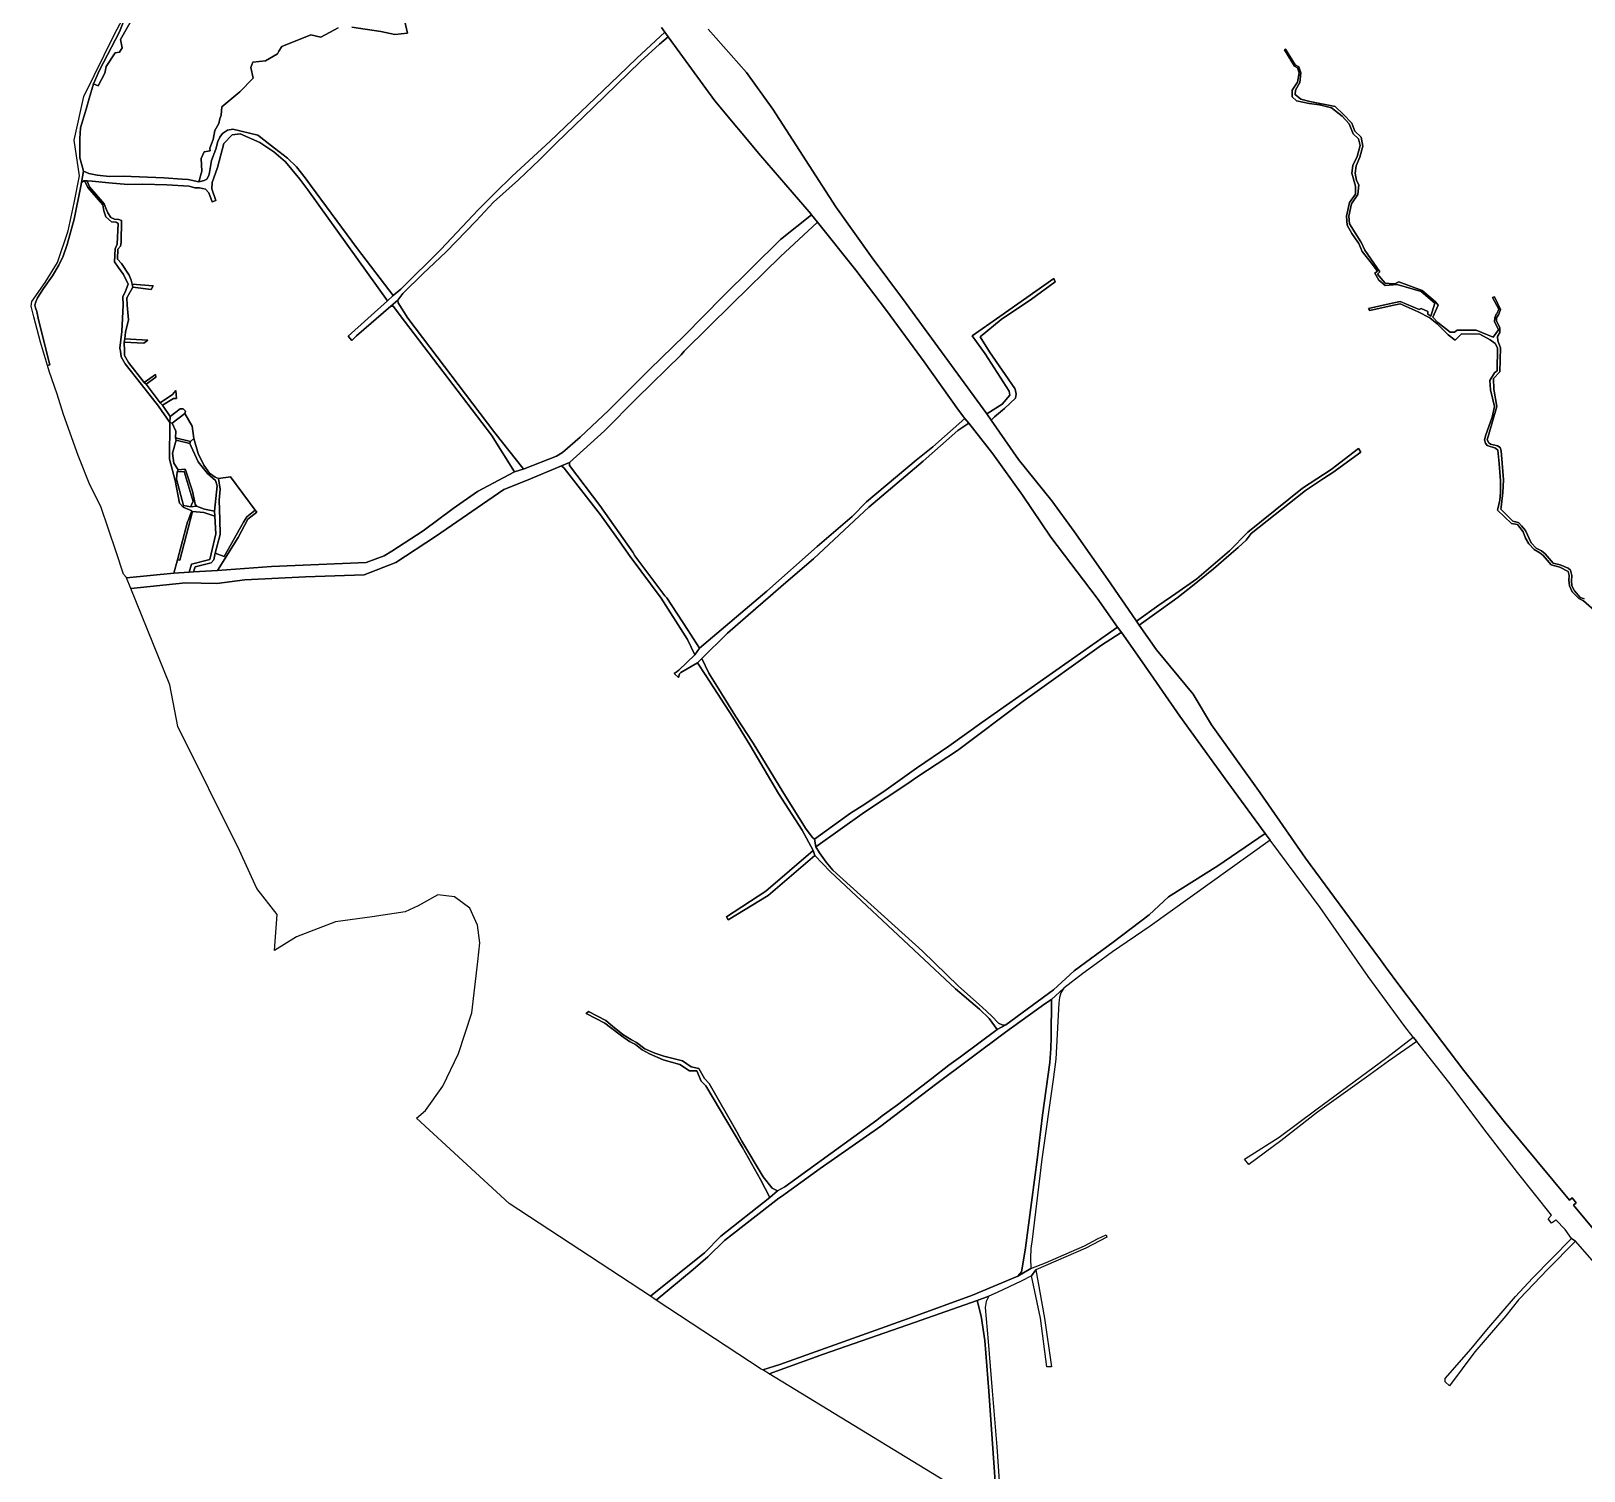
# Model space of a CAD drawing. Extents: x 548434 to 553028, y 1835063 to 1842282.
# Drawn here: x 548434 to 549653, y 1840536 to 1841666 of the extents above; entities that cross this region are included whole.
import ezdxf

# ---------------------------------------------------------------- set-up
doc = ezdxf.new("R2010")
doc.units = 0
doc.layers.add('Level 23', color=7, linetype='Continuous')

msp = doc.modelspace()

# ---------------------------------------------------------------- linework, layer by layer
at = {"layer": 'Level 23'}
for points in [[(548720.87, 1841701.79), (548729.59, 1841664.07), (548719.64, 1841663.09), (548708.58, 1841665.36), (548686, 1841668.63)], [(548686, 1841668.63), (548708.58, 1841665.36), (548719.64, 1841663.09), (548729.59, 1841664.07), (548720.87, 1841701.79)], [(548509.66, 1841680.53), (548503.57, 1841665.18), (548487.7, 1841634.95), (548482.98, 1841624.13), (548479.64, 1841612.81), (548477.32, 1841604.44), (548472.79, 1841589.7), (548472.3, 1841581.32), (548472.49, 1841566.21), (548474.15, 1841559.73), (548475.33, 1841555.62), (548473.66, 1841546.72), (548473.21, 1841544.05), (548467.84, 1841517.94), (548462.42, 1841498.2), (548459.37, 1841488.98), (548455.85, 1841482.03), (548450.89, 1841473.58), (548443.86, 1841463.71), (548439.11, 1841456.36), (548437.72, 1841453.31), (548436.98, 1841450.51), (548437.64, 1841448.43), (548438.5, 1841445.53), (548439.97, 1841439.15), (548448.89, 1841403.75), (548447.0001, 1841403.1149), (548441.42, 1841421.64), (548436.32, 1841441.46), (548434.09, 1841449.81), (548434.6, 1841453.32), (548445.24, 1841468.36), (548454.97, 1841484.06), (548463.11, 1841508.85), (548468.03, 1841530.89), (548472.12, 1841552.06), (548468.02, 1841579.93), (548475.52, 1841614.29), (548499.52, 1841663.25), (548511.79, 1841686.29)], [(548675.26, 1841668.29), (548661.65, 1841660.92), (548653.66, 1841662.83), (548630.95, 1841653.43), (548628.46, 1841649.86), (548627.6, 1841647.8), (548618.03, 1841642.28), (548608.29, 1841641.2), (548606.63, 1841637.14), (548608.46, 1841628.73), (548597.87, 1841617.87), (548583.83, 1841606.2), (548583.19, 1841599.77), (548582.34, 1841596.9), (548581.55, 1841593.21), (548578.36, 1841587.71), (548577.04, 1841580.48), (548574.38, 1841573.77), (548574.61, 1841571.66), (548569.97, 1841570.84), (548567.71, 1841565.54), (548568.24, 1841555.79), (548565.9, 1841547.33), (548557.46, 1841549.28), (548552.61, 1841549.55), (548538.22, 1841550.49), (548506.34, 1841551.7), (548495.67, 1841551.62), (548485.99, 1841552.56), (548479.44, 1841553.99), (548475.33, 1841555.62), (548474.15, 1841559.73), (548472.49, 1841566.21), (548472.3, 1841581.32), (548472.79, 1841589.7), (548477.32, 1841604.44), (548479.64, 1841612.81), (548482.98, 1841624.13), (548486.69, 1841622.78), (548492.04, 1841632.5), (548493.17, 1841637.85), (548500.19, 1841648.46), (548503.45, 1841649.01), (548505.64, 1841652.51), (548504.31, 1841658.97), (548515.19, 1841678.32)], [(548515.19, 1841678.32), (548504.31, 1841658.97), (548505.64, 1841652.51), (548503.45, 1841649.01), (548500.19, 1841648.46), (548493.17, 1841637.85), (548492.04, 1841632.5), (548486.69, 1841622.78), (548482.98, 1841624.13), (548487.7, 1841634.95), (548503.57, 1841665.18), (548509.66, 1841680.53)], [(548928.83, 1841668.45), (548931.4389, 1841664.8667), (548909.68, 1841644.34), (548895.29, 1841630.46), (548841.43, 1841579.23), (548811.81, 1841551.71), (548798.26, 1841538.75), (548784.94, 1841525.38), (548755.73, 1841494.17), (548724.41, 1841463.05), (548718.4, 1841458.04), (548690.36, 1841494.88), (548653.44, 1841544.68), (548649.21, 1841550.55), (548642.42, 1841559.01), (548635.34, 1841565.9), (548625.26, 1841573.88), (548611.98, 1841584), (548592.47, 1841588.79), (548588.25, 1841587.92), (548584.45, 1841585.24), (548582.31, 1841582.45), (548580.81, 1841579), (548579.04, 1841573.08), (548575.63, 1841564.04), (548574.05, 1841554.59), (548573.74, 1841552.31), (548572.07, 1841549.55), (548569.92, 1841548.4), (548565.9, 1841547.33), (548568.24, 1841555.79), (548567.71, 1841565.54), (548569.97, 1841570.84), (548574.61, 1841571.66), (548574.38, 1841573.77), (548577.04, 1841580.48), (548578.36, 1841587.71), (548581.55, 1841593.21), (548582.34, 1841596.9), (548583.19, 1841599.77), (548583.83, 1841606.2), (548597.87, 1841617.87), (548608.46, 1841628.73), (548606.63, 1841637.14), (548608.29, 1841641.2), (548618.03, 1841642.28), (548627.6, 1841647.8), (548628.46, 1841649.86), (548630.95, 1841653.43), (548653.66, 1841662.83), (548661.65, 1841660.92), (548675.26, 1841668.29)], [(549672.47, 1840686.15), (549646.47, 1840716.04), (549643.36, 1840718.24), (549638.3575, 1840725.3191), (549631.07, 1840732.75), (549629.86, 1840731.72), (549627.61, 1840730.32), (549624.87, 1840733.56), (549627.5, 1840736.52), (549600.9, 1840769.96), (549577.12, 1840800.84), (549546.98, 1840840.96), (549521.763, 1840872.7341), (549519.0767, 1840876.119), (549512.33, 1840884.62), (549483.59, 1840923.69), (549445.95, 1840977.92), (549406.7514, 1841030.8381), (549402.9103, 1841036.0562), (549373.5, 1841076.01), (549335.81, 1841128.05), (549306.26, 1841170.81), (549290.2562, 1841193.3895), (549287.0119, 1841197.9668), (549270.97, 1841220.6), (549234.48, 1841268.48), (549234.5, 1841268.49), (549212.36, 1841301.58), (549188.96, 1841333.97), (549170.1582, 1841357.8449), (549167.1353, 1841361.6834), (549162.09, 1841368.09), (549135.01, 1841405.98), (549105.64, 1841446.41), (549081.37, 1841478.16), (549051.4123, 1841515.6521), (549046.7111, 1841521.5357), (549046.38, 1841521.95), (549006.75, 1841568.1), (548970.73, 1841610.9), (548934.1616, 1841661.127), (548931.4389, 1841664.8667), (548928.83, 1841668.45)], [(548965.71, 1841667.06), (548995.62, 1841633.22), (549016.37, 1841604.45), (549065.87, 1841527.65), (549094.23, 1841487.71), (549118.19, 1841455.78), (549184.2718, 1841365.2475), (549187.6704, 1841360.3578), (549209.07, 1841329.57), (549235.24, 1841297.09), (549252.95, 1841272.88), (549279.39, 1841235.2), (549301.38, 1841203.26), (549301.8888, 1841202.5352), (549303.9755, 1841199.5631), (549317.57, 1841180.2), (549346.39, 1841145.19), (549360.8, 1841121.36), (549398.77, 1841067.96), (549434.55, 1841016.72), (549487.98, 1840943.83), (549493.26, 1840936.78), (549497.13, 1840931.39), (549508.39, 1840916.08), (549558.64, 1840850.08), (549590.49, 1840810), (549641.64, 1840748.24), (549643.73, 1840750), (549646.96, 1840746.18), (549644.94, 1840744.38), (549669.5053, 1840714.8762)], [(549669.5053, 1840714.8762), (549644.94, 1840744.38), (549646.96, 1840746.18), (549643.73, 1840750), (549641.64, 1840748.24), (549590.49, 1840810), (549558.64, 1840850.08), (549508.39, 1840916.08), (549497.13, 1840931.39), (549493.26, 1840936.78), (549487.98, 1840943.83), (549434.55, 1841016.72), (549398.77, 1841067.96), (549360.8, 1841121.36), (549346.39, 1841145.19), (549317.57, 1841180.2), (549303.9755, 1841199.5631), (549331.4958, 1841219.3286), (549334.55, 1841221.38), (549336.1004, 1841222.6357), (549344.4451, 1841229.3943), (549362.17, 1841243.75), (549376.14, 1841255.68), (549381.5515, 1841260.5197), (549387.78, 1841266.09), (549391.72, 1841271.28), (549434.37, 1841305.02), (549448.71, 1841314.54), (549456, 1841319.22), (549477.76, 1841335.18), (549476.09, 1841338.2), (549454.69, 1841321.51), (549432.05, 1841307.08), (549389.31, 1841272.46), (549374.86, 1841257.68), (549349.1, 1841235.84), (549332.7468, 1841224.3983), (549332.6859, 1841224.3557), (549319.4, 1841215.06), (549301.8888, 1841202.5352), (549301.38, 1841203.26), (549279.39, 1841235.2), (549252.95, 1841272.88), (549235.24, 1841297.09), (549209.07, 1841329.57), (549187.6704, 1841360.3578), (549190.21, 1841362.98), (549198.24, 1841369.4), (549206.8, 1841377.57), (549207.38, 1841380.86), (549206.57, 1841384.53), (549206.17, 1841385.24), (549186.49, 1841414.01), (549179.18, 1841425.84), (549195.54, 1841439.36), (549219.34, 1841455.19), (549238.08, 1841468.86), (549236.8, 1841471.52), (549194.64, 1841441.74), (549172.68, 1841426.44), (549182.99, 1841412.44), (549201.73, 1841383.2), (549202.44, 1841380.04), (549196.24, 1841372.9), (549184.2718, 1841365.2475), (549118.19, 1841455.78), (549094.23, 1841487.71), (549065.87, 1841527.65), (549016.37, 1841604.45), (548995.62, 1841633.22), (548965.71, 1841667.06)], [(549663.29, 1841209.12), (549652.73, 1841218.43), (549648.96, 1841220.39), (549643.87, 1841225.59), (549641.8, 1841230.31), (549641.13, 1841234.77), (549641.38, 1841238.42), (549640.73, 1841241.49), (549633.99, 1841245.1), (549627.22, 1841246.7), (549621, 1841254.07), (549618.42, 1841256.17), (549614, 1841258.76), (549609.75, 1841263.4), (549607.03, 1841267.79), (549605.18, 1841272.66), (549602.72, 1841276.01), (549600.83, 1841278.43), (549596.22, 1841279.32), (549585.12, 1841289.75), (549585.43, 1841290.67), (549586.24, 1841294.09), (549587.06, 1841297.46), (549587.49, 1841303.6), (549587.56, 1841312.64), (549586.39, 1841326.35), (549585.32, 1841336.72), (549583.66, 1841338.37), (549577.13, 1841340.53), (549575.68, 1841342.28), (549574.87, 1841344.81), (549576.11, 1841348.77), (549580.9, 1841362.69), (549582.77, 1841371.18), (549579.72, 1841384.12), (549579.18, 1841391.42), (549582.7, 1841397.43), (549584.82, 1841399.11), (549585.06, 1841417.04), (549583.34, 1841420.38), (549579.42, 1841423.37), (549571.3, 1841427.7), (549556.84, 1841428.13), (549551.88, 1841423.04), (549546.54, 1841427.36), (549537.76, 1841435.87), (549532.01, 1841440.63), (549522.92, 1841445.4), (549508.69, 1841451.71), (549500, 1841449.8), (549484.83, 1841446.46), (549483.99, 1841447.94), (549500, 1841451.55), (549508.72, 1841453.52), (549523.58, 1841447.07), (549525.17, 1841447.96), (549530.49, 1841445.62), (549530.53, 1841443.48), (549532.81, 1841441.97), (549536.06, 1841452.1), (549525.29, 1841461.37), (549506.45, 1841466.87), (549500, 1841466.34), (549496.91, 1841466.08), (549492.1, 1841470.12), (549488.9, 1841475.59), (549491.06, 1841477.28), (549485.09, 1841484.78), (549478.99, 1841492.65), (549476.26, 1841498.98), (549475.56, 1841500), (549470.88, 1841506.78), (549467.1, 1841513.36), (549466.63, 1841520.34), (549469.06, 1841531.08), (549473.78, 1841537.57), (549473.63, 1841544.06), (549470.86, 1841554.07), (549471.64, 1841560.06), (549475.14, 1841567.33), (549477.34, 1841575.78), (549476.11, 1841581.02), (549471.95, 1841585.11), (549468.68, 1841592.79), (549463.33, 1841598.97), (549454.94, 1841605.42), (549445.41, 1841607.74), (549437.39, 1841608.77), (549427.3, 1841610.91), (549423.96, 1841613.95), (549423.87, 1841619.41), (549428.08, 1841625.48), (549429.42, 1841632.78), (549428.28, 1841636.72), (549425.79, 1841638.06), (549417.95, 1841651.05), (549418.84, 1841651.59), (549426.365, 1841639.128), (549429.304, 1841637.547), (549430.66, 1841632.859), (549429.89, 1841625.23), (549426.62, 1841619.16), (549426.34, 1841615.87), (549430.83, 1841612.14), (549437.83, 1841610.52), (549457.66, 1841606.49), (549464.33, 1841600.08), (549470.92, 1841593.26), (549473.23, 1841587.13), (549478.23, 1841582.52), (549479.55, 1841575.46), (549477.19, 1841566.77), (549474.29, 1841559.88), (549473.33, 1841554.11), (549474.55, 1841548.42), (549476.42, 1841545), (549475.53, 1841537.3), (549470.6, 1841529.98), (549468.53, 1841520.3), (549468.99, 1841514.44), (549477.89, 1841500.37), (549478.066, 1841500), (549481.06, 1841493.69), (549492.72, 1841476.71), (549490.96, 1841475), (549496.96, 1841467.75), (549500, 1841467.62), (549504.63, 1841467.43), (549507.81, 1841468.84), (549525.9, 1841462.08), (549536.55, 1841453.12), (549538.67, 1841450.69), (549534.43, 1841441.24), (549538.43, 1841437.01), (549548.05, 1841429.3), (549551.31, 1841429.36), (549553.51, 1841431.06), (549568.34, 1841431.07), (549581.85, 1841425.55), (549585.87, 1841431.16), (549582.83, 1841437.78), (549583.03, 1841440.72), (549584.12, 1841443.6), (549584.91, 1841444.21), (549586.21, 1841447.42), (549581.31, 1841456.56), (549582.91, 1841457.14), (549587.54, 1841447.28), (549586.32, 1841443.48), (549584.45, 1841440.5), (549584.39, 1841437.93), (549586.96, 1841433), (549586.89, 1841429.15), (549585.15, 1841426), (549585.31, 1841422.46), (549587.41, 1841417.01), (549586.87, 1841398.14), (549581.98, 1841392.94), (549582.21, 1841384.64), (549584.7, 1841370.98), (549578.34, 1841349.28), (549577.13, 1841344.91), (549578.29, 1841342.54), (549579.68, 1841341.45), (549585.23, 1841340.24), (549587.26, 1841338.86), (549588, 1841336.36), (549588.74, 1841326.65), (549589.93, 1841313.52), (549589.39, 1841303.48), (549588.16, 1841291.97), (549587.82, 1841290.44), (549597.29, 1841281.13), (549601.28, 1841280.07), (549601.9, 1841279.78), (549604.12, 1841277.4), (549607.12, 1841273.62), (549611.5, 1841264.06), (549615.42, 1841259.85), (549619.65, 1841257.69), (549622.45, 1841255.38), (549628.82, 1841248.13), (549634.23, 1841246.71), (549640.75, 1841244.21), (549642.5, 1841242.51), (549643.43, 1841238.48), (549643.3, 1841234.15), (549643.56, 1841230.27), (549645.58, 1841226.49), (549650.01, 1841221.2), (549653.26, 1841220.2)], [(549653.26, 1841220.2), (549650.01, 1841221.2), (549645.58, 1841226.49), (549643.56, 1841230.27), (549643.3, 1841234.15), (549643.43, 1841238.48), (549642.5, 1841242.51), (549640.75, 1841244.21), (549634.23, 1841246.71), (549628.82, 1841248.13), (549622.45, 1841255.38), (549619.65, 1841257.69), (549615.42, 1841259.85), (549611.5, 1841264.06), (549607.12, 1841273.62), (549604.12, 1841277.4), (549601.9, 1841279.78), (549601.28, 1841280.07), (549597.29, 1841281.13), (549587.82, 1841290.44), (549588.16, 1841291.97), (549589.39, 1841303.48), (549589.93, 1841313.52), (549588.74, 1841326.65), (549588, 1841336.36), (549587.26, 1841338.86), (549585.23, 1841340.24), (549579.68, 1841341.45), (549578.29, 1841342.54), (549577.13, 1841344.91), (549578.34, 1841349.28), (549584.7, 1841370.98), (549582.21, 1841384.64), (549581.98, 1841392.94), (549586.87, 1841398.14), (549587.41, 1841417.01), (549585.31, 1841422.46), (549585.15, 1841426), (549586.89, 1841429.15), (549586.96, 1841433), (549584.39, 1841437.93), (549584.45, 1841440.5), (549586.32, 1841443.48), (549587.54, 1841447.28), (549582.91, 1841457.14), (549581.31, 1841456.56), (549586.21, 1841447.42), (549584.91, 1841444.21), (549584.12, 1841443.6), (549583.03, 1841440.72), (549582.83, 1841437.78), (549585.87, 1841431.16), (549581.85, 1841425.55), (549568.34, 1841431.07), (549553.51, 1841431.06), (549551.31, 1841429.36), (549548.05, 1841429.3), (549538.43, 1841437.01), (549534.43, 1841441.24), (549538.67, 1841450.69), (549536.55, 1841453.12), (549525.9, 1841462.08), (549507.81, 1841468.84), (549504.63, 1841467.43), (549500, 1841467.62), (549496.96, 1841467.75), (549490.96, 1841475), (549492.72, 1841476.71), (549481.06, 1841493.69), (549478.07, 1841500), (549477.89, 1841500.37), (549468.99, 1841514.44), (549468.53, 1841520.3), (549470.6, 1841529.98), (549475.53, 1841537.3), (549476.42, 1841545), (549474.55, 1841548.42), (549473.33, 1841554.11), (549474.29, 1841559.88), (549477.19, 1841566.77), (549479.55, 1841575.46), (549478.23, 1841582.52), (549473.23, 1841587.13), (549470.92, 1841593.26), (549464.33, 1841600.08), (549457.66, 1841606.49), (549437.83, 1841610.52), (549430.83, 1841612.14), (549426.34, 1841615.87), (549426.62, 1841619.16), (549429.89, 1841625.23), (549430.66, 1841632.859), (549429.304, 1841637.547), (549426.365, 1841639.128), (549418.84, 1841651.59), (549417.95, 1841651.05), (549425.79, 1841638.06), (549428.28, 1841636.72), (549429.42, 1841632.78), (549428.08, 1841625.48), (549423.87, 1841619.41), (549423.96, 1841613.95), (549427.3, 1841610.91), (549437.39, 1841608.77), (549445.41, 1841607.74), (549454.94, 1841605.42), (549463.33, 1841598.97), (549468.68, 1841592.79), (549471.95, 1841585.11), (549476.11, 1841581.02), (549477.34, 1841575.78), (549475.14, 1841567.33), (549471.64, 1841560.06), (549470.86, 1841554.07), (549473.63, 1841544.06), (549473.78, 1841537.57), (549469.06, 1841531.08), (549466.63, 1841520.34), (549467.1, 1841513.36), (549470.88, 1841506.78), (549475.56, 1841500), (549476.26, 1841498.98), (549478.99, 1841492.65), (549485.09, 1841484.78), (549491.06, 1841477.28), (549488.9, 1841475.59), (549492.1, 1841470.12), (549496.91, 1841466.08), (549500, 1841466.34), (549506.45, 1841466.87), (549525.29, 1841461.37), (549536.06, 1841452.1), (549532.81, 1841441.97), (549530.53, 1841443.48), (549530.49, 1841445.62), (549525.17, 1841447.96), (549523.58, 1841447.07), (549508.72, 1841453.52), (549500, 1841451.55), (549483.99, 1841447.94), (549484.83, 1841446.46), (549500, 1841449.8), (549508.69, 1841451.71), (549522.92, 1841445.4), (549532.01, 1841440.63), (549537.76, 1841435.87), (549546.54, 1841427.36), (549551.88, 1841423.04), (549556.84, 1841428.13), (549571.3, 1841427.7), (549579.42, 1841423.37), (549583.34, 1841420.38), (549585.06, 1841417.04), (549584.82, 1841399.11), (549582.7, 1841397.43), (549579.18, 1841391.42), (549579.72, 1841384.12), (549582.77, 1841371.18), (549580.9, 1841362.69), (549576.11, 1841348.77), (549574.87, 1841344.81), (549575.68, 1841342.28), (549577.13, 1841340.53), (549583.66, 1841338.37), (549585.32, 1841336.72), (549586.39, 1841326.35), (549587.56, 1841312.64), (549587.49, 1841303.6), (549587.06, 1841297.46), (549586.24, 1841294.09), (549585.43, 1841290.67), (549585.12, 1841289.75), (549596.22, 1841279.32), (549600.83, 1841278.43), (549602.72, 1841276.01), (549605.18, 1841272.66), (549607.03, 1841267.79), (549609.75, 1841263.4), (549614, 1841258.76), (549618.42, 1841256.17), (549621, 1841254.07), (549627.22, 1841246.7), (549633.99, 1841245.1), (549640.73, 1841241.49), (549641.38, 1841238.42), (549641.13, 1841234.77), (549641.8, 1841230.31), (549643.87, 1841225.59), (549648.96, 1841220.39), (549652.73, 1841218.43), (549663.29, 1841209.12)]]:
    msp.add_lwpolyline(points, dxfattribs=at)
for points in [[(548725.86, 1841459.69), (548721.96, 1841454.56), (548716.6, 1841449.79), (548689.48, 1841426.44), (548686, 1841422.93), (548682.9, 1841426.2), (548713.8, 1841453.94), (548718.4, 1841458.04), (548724.41, 1841463.05), (548755.73, 1841494.17), (548784.94, 1841525.38), (548798.26, 1841538.75), (548811.81, 1841551.71), (548841.43, 1841579.23), (548895.29, 1841630.46), (548909.68, 1841644.34), (548931.4389, 1841664.8667), (548934.1616, 1841661.127), (548927.35, 1841655.48), (548912.56, 1841641.89), (548875.3, 1841605.8), (548846.16, 1841577.78), (548833.27, 1841564.56), (548816.58, 1841548.82), (548796.98, 1841531.49), (548783.5, 1841516.86), (548759.8, 1841492.47), (548741.67, 1841475.27)], [(548846.55, 1841332.08), (548821.11, 1841322.13), (548820.14, 1841322.57), (548798.15, 1841350.36), (548729.8, 1841440.47), (548722.26, 1841452.49), (548721.96, 1841454.56), (548725.86, 1841459.69), (548741.67, 1841475.27), (548759.8, 1841492.47), (548783.5, 1841516.86), (548796.98, 1841531.49), (548816.58, 1841548.82), (548833.27, 1841564.56), (548846.16, 1841577.78), (548875.3, 1841605.8), (548912.56, 1841641.89), (548927.35, 1841655.48), (548934.1616, 1841661.127), (548970.73, 1841610.9), (549006.75, 1841568.1), (549046.38, 1841521.95), (549046.7111, 1841521.5357), (549022.37, 1841502.1), (548977.16, 1841457.38), (548947, 1841426.87), (548919.87, 1841400.37), (548887.74, 1841368.12), (548865.22, 1841346.95), (548851.37, 1841334.99)], [(548565.9, 1841547.33), (548569.92, 1841548.4), (548572.07, 1841549.55), (548573.74, 1841552.31), (548574.05, 1841554.59), (548575.63, 1841564.04), (548579.04, 1841573.08), (548580.81, 1841579), (548582.31, 1841582.45), (548584.45, 1841585.24), (548588.25, 1841587.92), (548592.47, 1841588.79), (548611.98, 1841584), (548625.26, 1841573.88), (548635.34, 1841565.9), (548642.42, 1841559.01), (548649.21, 1841550.55), (548653.44, 1841544.68), (548690.36, 1841494.88), (548718.4, 1841458.04), (548713.8, 1841453.94), (548651.37, 1841541.06), (548645.02, 1841549.47), (548638.76, 1841557.14), (548633.89, 1841563.02), (548624.74, 1841570.82), (548613.62, 1841578.1), (548598.33, 1841585.06), (548591.88, 1841584.16), (548585.37, 1841577.54), (548580.39, 1841558.47), (548577.67, 1841550.46), (548576.12, 1841546.91), (548575.99, 1841541.82), (548579.24, 1841532.58), (548576.33, 1841531.67), (548573.72, 1841538.73), (548571.06, 1841541.7), (548566.21, 1841542.76), (548562.53, 1841542.73), (548558.31, 1841544.08), (548540.6, 1841545.05), (548521.47, 1841545.53), (548510.02, 1841545.33), (548495.13, 1841546.69), (548482.08, 1841547.96), (548478.04, 1841548.02), (548475.5006, 1841548.0577), (548475.49, 1841548.05), (548473.66, 1841546.72), (548475.33, 1841555.62), (548479.44, 1841553.99), (548485.99, 1841552.56), (548495.67, 1841551.62), (548506.34, 1841551.7), (548538.22, 1841550.49), (548552.61, 1841549.55), (548557.46, 1841549.28)], [(548622.86, 1841245.55), (548580.43, 1841242.34), (548596.76, 1841268.37), (548604.37, 1841282.66), (548611.34, 1841288.02), (548610.08, 1841289.7), (548590.65, 1841315.89), (548581.25, 1841314.59), (548578.533, 1841315.718), (548574.219, 1841318.858), (548569.757, 1841325.029), (548565.368, 1841334.19), (548561.81, 1841345.94), (548560.56, 1841355.68), (548554.87, 1841365.52), (548555.281, 1841367.353), (548553.392, 1841369.173), (548551.1739, 1841369.253), (548543.34, 1841363.23), (548537.24, 1841372.17), (548545.8, 1841377.37), (548548.37, 1841377.26), (548547.6, 1841383.71), (548545.2, 1841380.51), (548535.33, 1841373.85), (548524.37, 1841388.52), (548532.03, 1841394.18), (548531.75, 1841396.05), (548522.89, 1841389.98), (548510.66, 1841405.52), (548507.52, 1841410.98), (548507.39, 1841414.41), (548507.23, 1841421.42), (548522.66, 1841420.87), (548525.75, 1841423.16), (548507.78, 1841424.2), (548508.24, 1841429.49), (548510.46, 1841439.1), (548509.4, 1841450.7), (548509.17, 1841456.36), (548513.96, 1841464.65), (548528.24, 1841462.86), (548529.96, 1841465.62), (548513.47, 1841466.94), (548512.69, 1841470.27), (548511.21, 1841474.1), (548505.05, 1841483.31), (548502.01, 1841486.68), (548502.13, 1841494.55), (548504.31, 1841496.91), (548504.89, 1841499.68), (548504.9, 1841500), (548505.18, 1841516.96), (548502.86, 1841517.7), (548499.56, 1841518), (548496.72, 1841519.38), (548494.23, 1841522.93), (548492.74, 1841526.8), (548491.36, 1841530.1), (548479.94, 1841543.43), (548478.35, 1841547.36), (548478.04, 1841548.02), (548482.08, 1841547.96), (548495.13, 1841546.69), (548510.02, 1841545.33), (548521.47, 1841545.53), (548540.6, 1841545.05), (548558.31, 1841544.08), (548562.53, 1841542.73), (548566.21, 1841542.76), (548571.06, 1841541.7), (548573.72, 1841538.73), (548576.33, 1841531.67), (548579.24, 1841532.58), (548575.99, 1841541.82), (548576.12, 1841546.91), (548577.67, 1841550.46), (548580.39, 1841558.47), (548585.37, 1841577.54), (548591.88, 1841584.16), (548598.33, 1841585.06), (548613.62, 1841578.1), (548624.74, 1841570.82), (548633.89, 1841563.02), (548638.76, 1841557.14), (548645.02, 1841549.47), (548651.37, 1841541.06), (548713.8, 1841453.94), (548682.9, 1841426.2), (548686, 1841422.93), (548689.48, 1841426.44), (548716.6, 1841449.79), (548718.27, 1841449.73), (548727.25, 1841438.08), (548795.59, 1841348.6), (548813.6, 1841319.88), (548784.56, 1841304.42), (548765.34, 1841291.04), (548741.92, 1841273.54), (548717.4, 1841257.63), (548711.28, 1841253.92), (548697.11, 1841248.56)], [(548553.44, 1841291.99), (548560.35, 1841289.12), (548557.29, 1841281.47), (548556.89, 1841280.63), (548549.03, 1841250.82), (548546.24, 1841240.26), (548509.02, 1841236.51), (548508.78, 1841237.1), (548506.53, 1841239.48), (548500.97, 1841256.88), (548488.86, 1841292.55), (548480.29, 1841309.68), (548470.94, 1841332.65), (548459.57, 1841364.65), (548454.5, 1841380.83), (548448.33, 1841398.7), (548447.0001, 1841403.1149), (548448.89, 1841403.75), (548439.97, 1841439.15), (548438.5, 1841445.53), (548437.64, 1841448.43), (548436.98, 1841450.51), (548437.72, 1841453.31), (548439.11, 1841456.36), (548443.86, 1841463.71), (548450.89, 1841473.58), (548455.85, 1841482.03), (548459.37, 1841488.98), (548462.42, 1841498.2), (548467.84, 1841517.94), (548473.21, 1841544.05), (548473.66, 1841546.72), (548475.49, 1841548.05), (548476.92, 1841546.84), (548478.76, 1841542.87), (548490.38, 1841529.33), (548491.23, 1841524.61), (548492.84, 1841519.92), (548497.17, 1841515.86), (548500.89, 1841515.68), (548502.57, 1841514.77), (548501.58, 1841498.4), (548500.1, 1841494.74), (548499.69, 1841484.64), (548502.53, 1841480.28), (548506.62, 1841474.75), (548510.22, 1841467.07), (548508.15, 1841461.67), (548506.21, 1841457.19), (548506.51, 1841450.47), (548505.42, 1841430.03), (548503.77, 1841416.75), (548504.36, 1841414.45), (548504.8, 1841410.14), (548507.98, 1841404.66), (548520.88, 1841388.26), (548534.09, 1841371.2), (548542.98, 1841358.46), (548542.82, 1841329.69), (548547.28, 1841312.96), (548550.6, 1841295.32)], [(548537.24, 1841372.17), (548543.34, 1841363.23), (548542.98, 1841358.46), (548534.09, 1841371.2), (548520.88, 1841388.26), (548507.98, 1841404.66), (548504.8, 1841410.14), (548504.36, 1841414.45), (548503.77, 1841416.75), (548505.42, 1841430.03), (548506.51, 1841450.47), (548506.21, 1841457.19), (548508.15, 1841461.67), (548510.22, 1841467.07), (548506.62, 1841474.75), (548502.53, 1841480.28), (548499.69, 1841484.64), (548500.1, 1841494.74), (548501.58, 1841498.4), (548502.57, 1841514.77), (548500.89, 1841515.68), (548497.17, 1841515.86), (548492.84, 1841519.92), (548491.23, 1841524.61), (548490.38, 1841529.33), (548478.76, 1841542.87), (548476.92, 1841546.84), (548475.49, 1841548.05), (548475.5006, 1841548.0577), (548478.04, 1841548.02), (548478.35, 1841547.36), (548479.94, 1841543.43), (548491.36, 1841530.1), (548492.74, 1841526.8), (548494.23, 1841522.93), (548496.72, 1841519.38), (548499.56, 1841518), (548502.86, 1841517.7), (548505.18, 1841516.96), (548504.9, 1841500), (548504.89, 1841499.68), (548504.31, 1841496.91), (548502.13, 1841494.55), (548502.01, 1841486.68), (548505.05, 1841483.31), (548511.21, 1841474.1), (548512.69, 1841470.27), (548513.47, 1841466.94), (548513.96, 1841464.65), (548509.17, 1841456.36), (548509.4, 1841450.7), (548510.46, 1841439.1), (548508.24, 1841429.49), (548507.78, 1841424.2), (548507.23, 1841421.42), (548507.39, 1841414.41), (548507.52, 1841410.98), (548510.66, 1841405.52), (548522.89, 1841389.98), (548524.37, 1841388.52), (548535.33, 1841373.85)], [(549046.7111, 1841521.5357), (549051.4123, 1841515.6521), (549051.02, 1841515.43), (549022.38, 1841488.67), (548984.33, 1841451.55), (548946.67, 1841414.35), (548944.35, 1841411.58), (548909.64, 1841377.47), (548884.31, 1841351.97), (548856.61, 1841327.19), (548850.36, 1841324.58), (548822.99, 1841312.9), (548805.07, 1841305.84), (548751.64, 1841269.16), (548720.42, 1841248.75), (548695.51, 1841239.04), (548649.45, 1841237.34), (548601.82, 1841235.12), (548579.85, 1841232.26), (548555.24, 1841232.57), (548512.4329, 1841228.1203), (548509.02, 1841236.51), (548546.24, 1841240.26), (548558.2801, 1841240.9904), (548561.57, 1841241.19), (548580.43, 1841242.34), (548622.86, 1841245.55), (548697.11, 1841248.56), (548711.28, 1841253.92), (548717.4, 1841257.63), (548741.92, 1841273.54), (548765.34, 1841291.04), (548784.56, 1841304.42), (548813.6, 1841319.88), (548821.11, 1841322.13), (548846.55, 1841332.08), (548851.37, 1841334.99), (548865.22, 1841346.95), (548887.74, 1841368.12), (548919.87, 1841400.37), (548947, 1841426.87), (548977.16, 1841457.38), (549022.37, 1841502.1)], [(549051.4123, 1841515.6521), (549081.37, 1841478.16), (549105.64, 1841446.41), (549135.01, 1841405.98), (549162.09, 1841368.09), (549167.1353, 1841361.6834), (549141.95, 1841339.31), (549128.9, 1841328.97), (549089.99, 1841296.21), (549078.72, 1841284.83), (549051.22, 1841261.29), (549011.65, 1841226.06), (548958.7, 1841181.28), (548949.48, 1841196.06), (548933.21, 1841220.82), (548931.52, 1841222.5), (548907.95, 1841253.94), (548906.42, 1841256.66), (548880.44, 1841293.35), (548856.77, 1841324.88), (548856.61, 1841327.19), (548884.31, 1841351.97), (548909.64, 1841377.47), (548944.35, 1841411.58), (548946.67, 1841414.35), (548984.33, 1841451.55), (549022.38, 1841488.67), (549051.02, 1841515.43)], [(548528.24, 1841462.86), (548513.96, 1841464.65), (548513.47, 1841466.94), (548529.96, 1841465.62)], [(549184.2718, 1841365.2475), (549196.24, 1841372.9), (549202.44, 1841380.04), (549201.73, 1841383.2), (549182.99, 1841412.44), (549172.68, 1841426.44), (549194.64, 1841441.74), (549236.8, 1841471.52), (549238.08, 1841468.86), (549219.34, 1841455.19), (549195.54, 1841439.36), (549179.18, 1841425.84), (549186.49, 1841414.01), (549206.17, 1841385.24), (549206.57, 1841384.53), (549207.38, 1841380.86), (549206.8, 1841377.57), (549198.24, 1841369.4), (549190.21, 1841362.98), (549187.6704, 1841360.3578)], [(548821.11, 1841322.13), (548813.6, 1841319.88), (548795.59, 1841348.6), (548727.25, 1841438.08), (548718.27, 1841449.73), (548716.6, 1841449.79), (548721.96, 1841454.56), (548722.26, 1841452.49), (548729.8, 1841440.47), (548798.15, 1841350.36), (548820.14, 1841322.57)], [(548522.66, 1841420.87), (548507.23, 1841421.42), (548507.78, 1841424.2), (548525.75, 1841423.16)], [(548532.03, 1841394.18), (548524.37, 1841388.52), (548522.89, 1841389.98), (548531.75, 1841396.05)], [(548545.8, 1841377.37), (548537.24, 1841372.17), (548535.33, 1841373.85), (548545.2, 1841380.51), (548547.6, 1841383.71), (548548.37, 1841377.26)], [(548555.281, 1841367.353), (548554.87, 1841365.52), (548544.75, 1841358.08), (548542.98, 1841358.46), (548543.34, 1841363.23), (548551.1739, 1841369.253), (548553.392, 1841369.173)], [(548548.8, 1841319.9), (548548.18, 1841313.91), (548553.77, 1841293.41), (548553.44, 1841291.99), (548550.6, 1841295.32), (548547.28, 1841312.96), (548542.82, 1841329.69), (548542.98, 1841358.46), (548544.75, 1841358.08), (548547.78, 1841351.57), (548547.58, 1841346.4), (548547.99, 1841344.57), (548545.12, 1841334.42), (548546.07, 1841326.69), (548549.47, 1841321.28)], [(548554.87, 1841365.52), (548560.56, 1841355.68), (548561.81, 1841345.94), (548559.37, 1841343.53), (548547.58, 1841346.4), (548547.78, 1841351.57), (548544.75, 1841358.08)], [(548980.64, 1841193.29), (548960.67, 1841173.4), (548957.23, 1841169.89), (548944.14, 1841162.39), (548943.21, 1841161.31), (548942.27, 1841158.31), (548938.78, 1841161.65), (548941.28, 1841163.07), (548942.63, 1841164.24), (548955.05, 1841176.18), (548958.7, 1841181.28), (549011.65, 1841226.06), (549051.22, 1841261.29), (549078.72, 1841284.83), (549089.99, 1841296.21), (549128.9, 1841328.97), (549141.95, 1841339.31), (549167.1353, 1841361.6834), (549170.1582, 1841357.8449), (549161.52, 1841352.28), (549134.46, 1841328.21), (549091.65, 1841292.07), (549080.48, 1841281.52), (549048.25, 1841251.56), (549024.81, 1841231.25), (549014.55, 1841222.48), (549003.04, 1841212.41)], [(549170.1582, 1841357.8449), (549188.96, 1841333.97), (549212.36, 1841301.58), (549234.5, 1841268.49), (549234.48, 1841268.48), (549270.97, 1841220.6), (549287.0119, 1841197.9668), (549180.43, 1841123.11), (549154.54, 1841104.46), (549129.05, 1841087.31), (549105.22, 1841070.27), (549088.48, 1841059.04), (549077.2, 1841051.84), (549049.01, 1841031.57), (549047.16, 1841033.03), (549042.04, 1841040.25), (549024.26, 1841068.57), (549000.81, 1841106.74), (548987.09, 1841127.99), (548973.89, 1841149.13), (548966.16, 1841161.75), (548960.67, 1841173.4), (548980.64, 1841193.29), (549003.04, 1841212.41), (549014.55, 1841222.48), (549024.81, 1841231.25), (549048.25, 1841251.56), (549080.48, 1841281.52), (549091.65, 1841292.07), (549134.46, 1841328.21), (549161.52, 1841352.28)], [(548547.58, 1841346.4), (548559.37, 1841343.53), (548558.83, 1841342.12), (548547.99, 1841344.57)], [(548582.48, 1841270.71), (548578.61, 1841256.02), (548577.54, 1841250.85), (548575.46, 1841248.4), (548562.88, 1841245.13), (548561.57, 1841241.19), (548558.2801, 1841240.9904), (548560.12, 1841247.2), (548574.31, 1841250.97), (548579.13, 1841271.25), (548578.37, 1841285.07), (548578.19, 1841288.87), (548580.12, 1841308.67), (548578.95, 1841312.86), (548572.58, 1841318.52), (548565.15, 1841327.5), (548559.78, 1841339.57), (548558.83, 1841342.12), (548559.37, 1841343.53), (548561.81, 1841345.94), (548565.368, 1841334.19), (548569.757, 1841325.029), (548574.219, 1841318.858), (548578.533, 1841315.718), (548581.25, 1841314.59), (548582.56, 1841306.24), (548581.79, 1841297.57), (548582.3198, 1841282.2549), (548582.32, 1841282.25)], [(548580.12, 1841308.67), (548578.19, 1841288.87), (548570.17, 1841290.43), (548563.97, 1841292.71), (548563.36, 1841293.51), (548562.98, 1841294.39), (548560.83, 1841304.61), (548555.71, 1841320.67), (548554.78, 1841321.92), (548549.47, 1841321.28), (548546.07, 1841326.69), (548545.12, 1841334.42), (548547.99, 1841344.57), (548558.83, 1841342.12), (548559.78, 1841339.57), (548565.15, 1841327.5), (548572.58, 1841318.52), (548578.95, 1841312.86)], [(549332.7468, 1841224.3983), (549349.1, 1841235.84), (549374.86, 1841257.68), (549389.31, 1841272.46), (549432.05, 1841307.08), (549454.69, 1841321.51), (549476.09, 1841338.2), (549477.76, 1841335.18), (549456, 1841319.22), (549448.71, 1841314.54), (549434.37, 1841305.02), (549391.72, 1841271.28), (549387.78, 1841266.09), (549381.5515, 1841260.5197), (549376.14, 1841255.68), (549362.17, 1841243.75), (549344.4451, 1841229.3943), (549336.1004, 1841222.6357), (549334.55, 1841221.38), (549331.4958, 1841219.3286), (549303.9755, 1841199.5631), (549301.8888, 1841202.5352), (549319.4, 1841215.06), (549332.6859, 1841224.3557), (549332.69, 1841224.35)], [(549025.83, 1840758.58), (549019.94, 1840755.52), (549015.89, 1840757.68), (549008.83, 1840766.55), (548991.91, 1840794.62), (548988.13, 1840801.91), (548966.25, 1840839.73), (548962.7, 1840843.66), (548958.37, 1840851.61), (548952.29, 1840852.89), (548945.54, 1840857.65), (548930.79, 1840861.3), (548923.686, 1840863.559), (548915.757, 1840867.046), (548909.27, 1840872.07), (548905.46, 1840874.019), (548898.48, 1840878.29), (548890.6, 1840884.7), (548885.32, 1840889.23), (548871.56, 1840896.2), (548869.77, 1840894.62), (548884.52, 1840887.11), (548888.84, 1840883.69), (548897.48, 1840877.3), (548903.933, 1840872.868), (548908.433, 1840870.272), (548913.803, 1840866.262), (548919.567, 1840863.038), (548930.15, 1840858.29), (548943.34, 1840854.69), (548950.8, 1840849.76), (548956.78, 1840849.63), (548960.14, 1840841.6), (548963.83, 1840837.89), (548985.98, 1840800.46), (548992.55, 1840789.52), (549006.7, 1840764.47), (549013.87, 1840750.28), (548975.5, 1840720.04), (548962.7, 1840706.86), (548920.2894, 1840672.7995), (548809.36, 1840745.54), (548736.62, 1840812.48), (548743.61, 1840818.48), (548757.44, 1840837.83), (548769.65, 1840863.34), (548780.07, 1840895.29), (548784.72, 1840935.41), (548786.31, 1840950.24), (548784.45, 1840963.95), (548778.47, 1840977.46), (548766.56, 1840986.32), (548753.36, 1840987.73), (548737.96, 1840979.14), (548727.66, 1840974.49), (548701.75, 1840970.61), (548673.05, 1840966.59), (548642.4, 1840954.88), (548625.1, 1840944.14), (548627.24, 1840972.51), (548611.33, 1840992.88), (548597.63, 1841022.74), (548549.38, 1841119.97), (548543.15, 1841152.61), (548512.4329, 1841228.1203), (548555.24, 1841232.57), (548579.85, 1841232.26), (548601.82, 1841235.12), (548649.45, 1841237.34), (548695.51, 1841239.04), (548720.42, 1841248.75), (548751.64, 1841269.16), (548805.07, 1841305.84), (548822.99, 1841312.9), (548850.36, 1841324.58), (548852.53, 1841322.68), (548881.06, 1841285.94), (548894.35, 1841267.47), (548904.34, 1841253.29), (548928.69, 1841220.56), (548949.26, 1841188.28), (548955.05, 1841176.18), (548942.63, 1841164.24), (548941.28, 1841163.07), (548938.78, 1841161.65), (548942.27, 1841158.31), (548943.21, 1841161.31), (548944.14, 1841162.39), (548957.23, 1841169.89), (548963.86, 1841160.07), (548984.88, 1841127.28), (548998.33, 1841105.6), (549020.74, 1841067.46), (549039.31, 1841038.61), (549047.95, 1841022.53), (549010.87, 1840990.68), (548980.06, 1840970.59), (548981.19, 1840968.33), (549012.61, 1840987.24), (549049.3, 1841018.74), (549061.38, 1841006.05), (549131.26, 1840940.85), (549159.67, 1840914.15), (549178.69, 1840898.04), (549186.08, 1840890.88), (549192.55, 1840882.18), (549163.63, 1840860.8), (549154.43, 1840854.19), (549141.04, 1840843.67), (549114.26, 1840822.96), (549102.16, 1840814.4), (549097.87, 1840811.02)], [(548549.47, 1841321.28), (548554.78, 1841321.92), (548555.71, 1841320.67), (548560.83, 1841304.61), (548562.98, 1841294.39), (548563.36, 1841293.51), (548563.97, 1841292.71), (548559.54, 1841292.26), (548560.37, 1841294.75), (548561.28, 1841296.48), (548558.99, 1841304.41), (548554.16, 1841320), (548548.8, 1841319.9)], [(548856.61, 1841327.19), (548856.77, 1841324.88), (548880.44, 1841293.35), (548906.42, 1841256.66), (548907.95, 1841253.94), (548931.52, 1841222.5), (548933.21, 1841220.82), (548949.48, 1841196.06), (548958.7, 1841181.28), (548955.05, 1841176.18), (548949.26, 1841188.28), (548928.69, 1841220.56), (548904.34, 1841253.29), (548894.35, 1841267.47), (548881.06, 1841285.94), (548852.53, 1841322.68), (548850.36, 1841324.58)], [(548548.8, 1841319.9), (548554.16, 1841320), (548558.99, 1841304.41), (548561.28, 1841296.48), (548560.37, 1841294.75), (548559.54, 1841292.26), (548553.77, 1841293.41), (548548.18, 1841313.91)], [(548585.6, 1841253.41), (548578.61, 1841256.02), (548582.48, 1841270.71), (548582.32, 1841282.25), (548582.3198, 1841282.2549), (548581.79, 1841297.57), (548582.56, 1841306.24), (548581.25, 1841314.59), (548590.65, 1841315.89), (548610.08, 1841289.7), (548603.527, 1841284.551), (548600.82, 1841280.38)], [(548578.37, 1841285.07), (548579.13, 1841271.25), (548574.31, 1841250.97), (548560.12, 1841247.2), (548558.2801, 1841240.9904), (548546.24, 1841240.26), (548549.03, 1841250.82), (548550.8, 1841250.59), (548560.882, 1841288.611), (548569.81, 1841287.87)], [(548550.8, 1841250.59), (548549.03, 1841250.82), (548556.89, 1841280.63), (548557.29, 1841281.47), (548560.35, 1841289.12), (548560.882, 1841288.611)], [(548569.81, 1841287.87), (548560.882, 1841288.611), (548560.35, 1841289.12), (548553.44, 1841291.99), (548553.77, 1841293.41), (548559.54, 1841292.26), (548563.97, 1841292.71), (548570.17, 1841290.43), (548578.19, 1841288.87), (548578.37, 1841285.07)], [(548610.08, 1841289.7), (548611.34, 1841288.02), (548604.37, 1841282.66), (548596.76, 1841268.37), (548580.43, 1841242.34), (548561.57, 1841241.19), (548562.88, 1841245.13), (548575.46, 1841248.4), (548577.54, 1841250.85), (548578.61, 1841256.02), (548585.6, 1841253.41), (548600.82, 1841280.38), (548603.527, 1841284.551)], [(549088.42, 1841052.81), (549050.21, 1841025.48), (549049.01, 1841031.57), (549077.2, 1841051.84), (549088.48, 1841059.04), (549105.22, 1841070.27), (549129.05, 1841087.31), (549154.54, 1841104.46), (549180.43, 1841123.11), (549287.0119, 1841197.9668), (549290.2562, 1841193.3895), (549288.98, 1841193.23), (549274.45, 1841183.71), (549212.77, 1841139.83), (549161.2, 1841101.22), (549129.31, 1841080.13), (549122.28, 1841075.09)], [(549236.71, 1840913.41), (549199.12, 1840885.85), (549196.83, 1840885.59), (549193.57, 1840887.06), (549188.33, 1840892.62), (549180.66, 1840899.76), (549161.99, 1840916.3), (549133.74, 1840943.69), (549063.47, 1841007.11), (549058.24, 1841013.56), (549053.1, 1841020.88), (549050.21, 1841025.48), (549088.42, 1841052.81), (549122.28, 1841075.09), (549129.31, 1841080.13), (549161.2, 1841101.22), (549212.77, 1841139.83), (549274.45, 1841183.71), (549288.98, 1841193.23), (549290.2562, 1841193.3895), (549306.26, 1841170.81), (549335.81, 1841128.05), (549373.5, 1841076.01), (549402.9103, 1841036.0562), (549365.73, 1841010.52), (549326.86, 1840986.18), (549311.83, 1840972.23), (549283.5, 1840950.74), (549252.81, 1840928.12)], [(549199.12, 1840885.85), (549192.55, 1840882.18), (549186.08, 1840890.88), (549178.69, 1840898.04), (549159.67, 1840914.15), (549131.26, 1840940.85), (549061.38, 1841006.05), (549049.3, 1841018.74), (549047.95, 1841022.53), (549039.31, 1841038.61), (549020.74, 1841067.46), (548998.33, 1841105.6), (548984.88, 1841127.28), (548963.86, 1841160.07), (548957.23, 1841169.89), (548960.67, 1841173.4), (548966.16, 1841161.75), (548973.89, 1841149.13), (548987.09, 1841127.99), (549000.81, 1841106.74), (549024.26, 1841068.57), (549042.04, 1841040.25), (549047.16, 1841033.03), (549049.01, 1841031.57), (549050.21, 1841025.48), (549053.1, 1841020.88), (549058.24, 1841013.56), (549063.47, 1841007.11), (549133.74, 1840943.69), (549161.99, 1840916.3), (549180.66, 1840899.76), (549188.33, 1840892.62), (549193.57, 1840887.06), (549196.83, 1840885.59)], [(549402.9103, 1841036.0562), (549406.7514, 1841030.8381), (549312.65, 1840963.29), (549282.94, 1840943), (549270.26, 1840933.74), (549259.74, 1840926.19), (549244.87, 1840914.54), (549235.05, 1840905.7), (549229.81, 1840902.29), (549198.89, 1840880.15), (549143.97, 1840838.89), (549101.07, 1840806.3), (549053.48, 1840773.02), (549023.21, 1840751.06), (549020.95, 1840749.77), (548978.53, 1840716.65), (548965.38, 1840703.86), (548953.87, 1840693.84), (548924.8191, 1840669.8292), (548920.2894, 1840672.7995), (548962.7, 1840706.86), (548975.5, 1840720.04), (549013.87, 1840750.28), (549019.94, 1840755.52), (549025.83, 1840758.58), (549097.87, 1840811.02), (549102.16, 1840814.4), (549114.26, 1840822.96), (549141.04, 1840843.67), (549154.43, 1840854.19), (549163.63, 1840860.8), (549192.55, 1840882.18), (549199.12, 1840885.85), (549236.71, 1840913.41), (549252.81, 1840928.12), (549283.5, 1840950.74), (549311.83, 1840972.23), (549326.86, 1840986.18), (549365.73, 1841010.52)], [(549010.87, 1840990.68), (549047.95, 1841022.53), (549049.3, 1841018.74), (549012.61, 1840987.24), (548981.19, 1840968.33), (548980.06, 1840970.59)], [(549235.05, 1840905.7), (549244.87, 1840914.54), (549242.5, 1840910.94), (549241.4, 1840907.31), (549240.76, 1840903.16), (549238.37, 1840858.81), (549236.37, 1840842.82), (549227.45, 1840780.37), (549219.95, 1840717.38), (549218.91, 1840710.33), (549218.65, 1840702.76), (549218.97, 1840694.64), (549208.7, 1840688.51), (549210.25, 1840690.36), (549211.43, 1840692.04), (549212.36, 1840696.42), (549214.75, 1840710.72), (549224.09, 1840781.88), (549227.96, 1840814.9), (549233.68, 1840856.38), (549234.43, 1840867.3), (549234.88, 1840876.21)], [(549019.94, 1840755.52), (549013.87, 1840750.28), (549006.7, 1840764.47), (548992.55, 1840789.52), (548985.98, 1840800.46), (548963.83, 1840837.89), (548960.14, 1840841.6), (548956.78, 1840849.63), (548950.8, 1840849.76), (548943.34, 1840854.69), (548930.15, 1840858.29), (548919.567, 1840863.038), (548913.803, 1840866.262), (548908.433, 1840870.272), (548903.933, 1840872.868), (548897.48, 1840877.3), (548888.84, 1840883.69), (548884.52, 1840887.11), (548869.77, 1840894.62), (548871.56, 1840896.2), (548885.32, 1840889.23), (548890.6, 1840884.7), (548898.48, 1840878.29), (548905.46, 1840874.019), (548909.27, 1840872.07), (548915.757, 1840867.046), (548923.686, 1840863.559), (548930.79, 1840861.3), (548945.54, 1840857.65), (548952.29, 1840852.89), (548958.37, 1840851.61), (548962.7, 1840843.66), (548966.25, 1840839.73), (548988.13, 1840801.91), (548991.91, 1840794.62), (549008.83, 1840766.55), (549015.89, 1840757.68)], [(548924.8191, 1840669.8292), (548953.87, 1840693.84), (548965.38, 1840703.86), (548978.53, 1840716.65), (549020.95, 1840749.77), (549023.21, 1840751.06), (549053.48, 1840773.02), (549101.07, 1840806.3), (549143.97, 1840838.89), (549198.89, 1840880.15), (549229.81, 1840902.29), (549235.05, 1840905.7), (549234.88, 1840876.21), (549234.43, 1840867.3), (549233.68, 1840856.38), (549227.96, 1840814.9), (549224.09, 1840781.88), (549214.75, 1840710.72), (549212.36, 1840696.42), (549211.43, 1840692.04), (549210.25, 1840690.36), (549208.7, 1840688.51), (549172.94, 1840673.72), (549125.72, 1840656.35), (549021.86, 1840619.36), (549008.4076, 1840615.0692), (549007.29, 1840615.75)], [(549519.0767, 1840876.119), (549521.763, 1840872.7341), (549499.53, 1840857.35), (549482.21, 1840844.66), (549443.77, 1840817.28), (549415.2, 1840794.71), (549389.85, 1840776.33), (549386.5, 1840780.36), (549413.9, 1840797.68), (549442.56, 1840819.25), (549498.19, 1840860.29)], [(549218.97, 1840694.64), (549230.3, 1840699.12), (549261.05, 1840712.44), (549271.1, 1840717.77), (549278.09, 1840721.12), (549278.406, 1840719.145), (549261.99, 1840710.674), (549222.705, 1840693.697), (549219.4, 1840688.77), (549211.28, 1840684.72), (549192.3, 1840675.71), (549185.9, 1840672.82), (549176.81, 1840669.57), (549127.42, 1840652.12), (549056.04, 1840627.51), (549013.5431, 1840611.9411), (549008.4076, 1840615.0692), (549021.86, 1840619.36), (549125.72, 1840656.35), (549172.94, 1840673.72), (549208.7, 1840688.51)], [(549643.36, 1840718.24), (549646.47, 1840716.04), (549624.31, 1840693.94), (549602.69, 1840671.07), (549601.74, 1840670.1), (549591.76, 1840657.59), (549567.36, 1840629.32), (549547.5, 1840602.67), (549544.02, 1840605.56), (549544.21, 1840608.2), (549564.38, 1840631.65), (549576.84, 1840646.55), (549599.31, 1840672.56), (549612.59, 1840687.1)], [(549222.705, 1840693.697), (549229.71, 1840655.76), (549235.12, 1840617.36), (549231.39, 1840617.46), (549226.54, 1840655.72), (549219.4, 1840688.77)], [(549176.81, 1840669.57), (549179.76, 1840657.3), (549182.77, 1840638.04), (549185.84, 1840598.46), (549191.13, 1840523.49), (549192.8095, 1840502.7467), (549013.5431, 1840611.9411), (549056.04, 1840627.51), (549127.42, 1840652.12)], [(549185.9, 1840672.82), (549183.9, 1840668.82), (549182.98, 1840664.01), (549185.43, 1840637.39), (549188.42, 1840598.68), (549192.04, 1840554.56), (549194.26, 1840524.03), (549195.5197, 1840501.0958), (549192.8095, 1840502.7467), (549191.13, 1840523.49), (549185.84, 1840598.46), (549182.77, 1840638.04), (549179.76, 1840657.3), (549176.81, 1840669.57)]]:
    msp.add_lwpolyline(points, close=True, dxfattribs=at)

doc.saveas('drawing.dxf')
